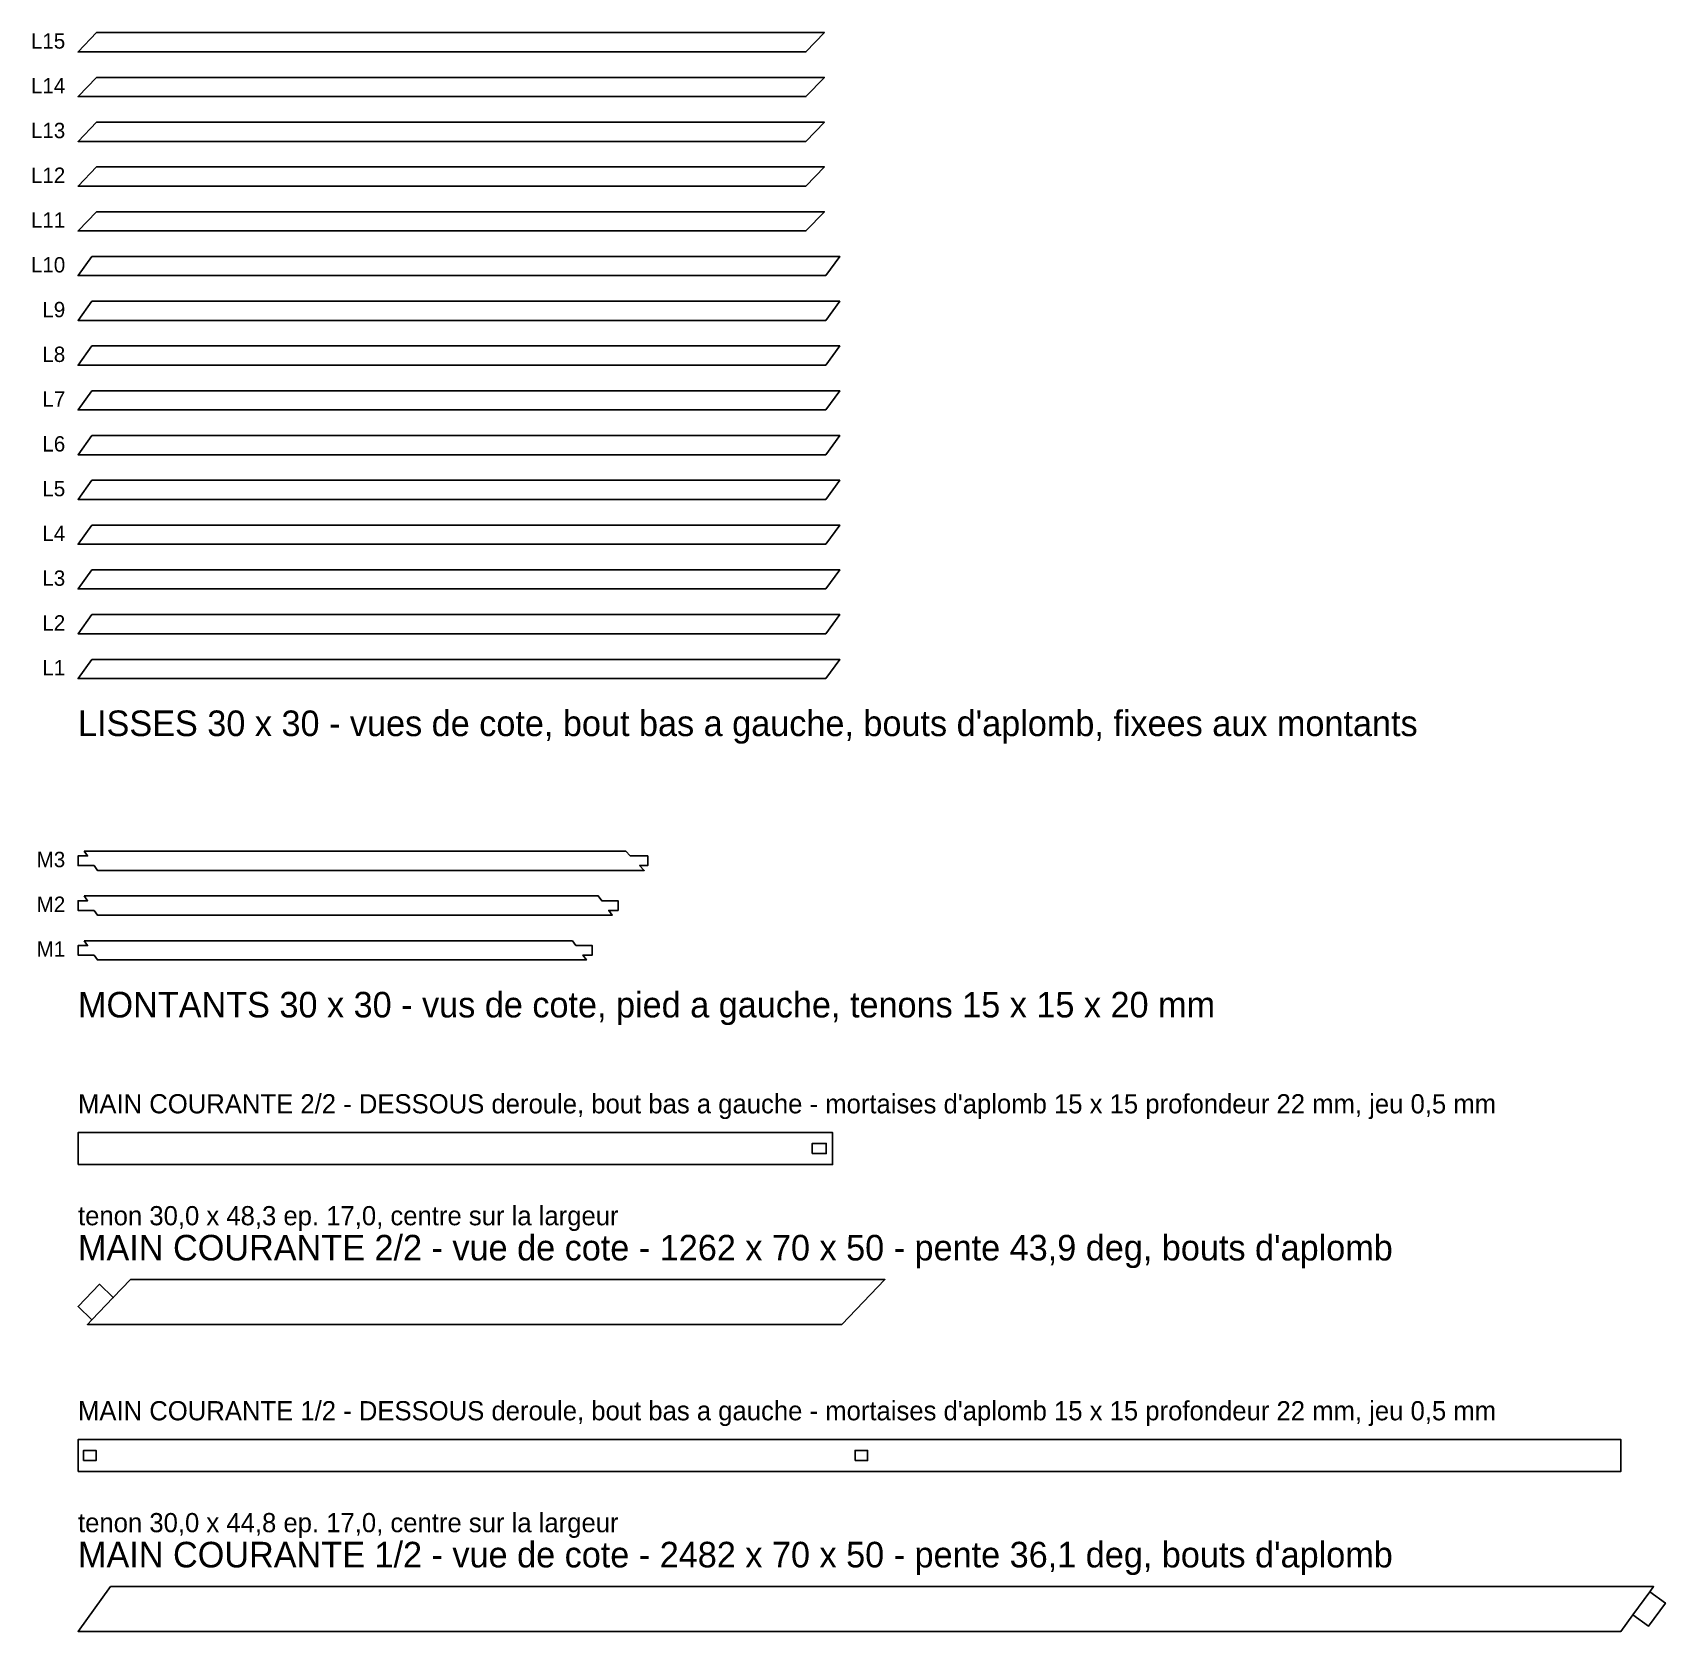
# Model space of a CAD drawing. Header units: millimetres. Extents: x -71 to 2482, y 0 to 2500.
import ezdxf
from ezdxf.enums import TextEntityAlignment as Align

# ---------------------------------------------------------------- set-up
doc = ezdxf.new("R2010")
doc.units = ezdxf.units.MM
for name, color, linetype in [('DECOUPE', 7, 'CONTINUOUS'), ('MORTAISE', 2, 'CONTINUOUS'), ('TENON', 6, 'CONTINUOUS'), ('TEXTE', 3, 'CONTINUOUS')]:
    doc.layers.add(name, color=color, linetype=linetype)

msp = doc.modelspace()

# ---------------------------------------------------------------- linework, layer by layer
at = {"layer": 'DECOUPE'}
for points in [[(28.874, 2500), (1166.982, 2500), (1138.107, 2470), (0, 2470)], [(28.874, 2430), (1166.982, 2430), (1138.107, 2400), (0, 2400)], [(28.874, 2360), (1166.982, 2360), (1138.107, 2330), (0, 2330)], [(28.874, 2290), (1166.982, 2290), (1138.107, 2260), (0, 2260)], [(28.874, 2220), (1166.982, 2220), (1138.107, 2190), (0, 2190)], [(21.856, 2150), (1191.039, 2150), (1169.184, 2120), (0, 2120)], [(21.856, 2080), (1191.039, 2080), (1169.184, 2050), (0, 2050)], [(21.856, 2010), (1191.039, 2010), (1169.184, 1980), (0, 1980)], [(21.856, 1940), (1191.039, 1940), (1169.184, 1910), (0, 1910)], [(21.856, 1870), (1191.039, 1870), (1169.184, 1840), (0, 1840)], [(21.856, 1800), (1191.039, 1800), (1169.184, 1770), (0, 1770)], [(21.856, 1730), (1191.039, 1730), (1169.184, 1700), (0, 1700)], [(21.856, 1660), (1191.039, 1660), (1169.184, 1630), (0, 1630)], [(21.856, 1590), (1191.039, 1590), (1169.184, 1560), (0, 1560)], [(21.856, 1520), (1191.039, 1520), (1169.184, 1490), (0, 1490)], [(9.694, 1220), (14.847, 1212.5), (0, 1212.5), (0, 1197.5), (25.153, 1197.5), (30.306, 1190), (885.263, 1190), (878.044, 1197.5), (890.826, 1197.5), (890.826, 1212.5), (863.607, 1212.5), (856.388, 1220)], [(9.694, 1150), (14.847, 1142.5), (0, 1142.5), (0, 1127.5), (25.153, 1127.5), (30.306, 1120), (835.328, 1120), (829.864, 1127.5), (844.4, 1127.5), (844.4, 1142.5), (818.936, 1142.5), (813.472, 1150)], [(9.694, 1080), (14.847, 1072.5), (0, 1072.5), (0, 1057.5), (25.153, 1057.5), (30.306, 1050), (794.943, 1050), (789.479, 1057.5), (804.015, 1057.5), (804.015, 1072.5), (778.551, 1072.5), (773.087, 1080)], [(0, 730), (1179.746, 730), (1179.746, 780), (0, 780)], [(82.054, 550), (1261.799, 550), (1194.426, 480), (14.68, 480), (21.615, 487.205), (0, 508.009), (33.481, 542.795), (55.096, 521.991)], [(0, 250), (2412.602, 250), (2412.602, 300), (0, 300)], [(50.996, 70), (2463.598, 70), (2457.71, 61.917), (2481.957, 44.253), (2455.607, 8.083), (2431.359, 25.747), (2412.602, 0), (0, 0)]]:
    msp.add_lwpolyline(points, close=True, dxfattribs=at)
at = {"layer": 'MORTAISE'}
for points in [[(1148.017, 747), (1169.836, 747), (1169.836, 763), (1148.017, 763)], [(8.779, 267), (28.338, 267), (28.338, 283), (8.779, 283)], [(1215.08, 267), (1234.639, 267), (1234.639, 283), (1215.08, 283)]]:
    msp.add_lwpolyline(points, close=True, dxfattribs=at)
at = {"layer": 'TENON'}
for points in [[(0, 508.009), (21.615, 487.205), (55.096, 521.991), (33.481, 542.795)], [(2431.359, 25.747), (2455.607, 8.083), (2481.957, 44.253), (2457.71, 61.917)]]:
    msp.add_lwpolyline(points, close=True, dxfattribs=at)

# ---------------------------------------------------------------- texts
at = {"layer": 'TEXTE'}
for s, p in [('L15', (-20, 2475)), ('L14', (-20, 2405)), ('L13', (-20, 2335)), ('L12', (-20, 2265)), ('L11', (-20, 2195)), ('L10', (-20, 2125)), ('L9', (-20, 2055)), ('L8', (-20, 1985)), ('L7', (-20, 1915)), ('L6', (-20, 1845)), ('L5', (-20, 1775)), ('L4', (-20, 1705)), ('L3', (-20, 1635)), ('L2', (-20, 1565)), ('L1', (-20, 1495)), ('M3', (-20, 1195)), ('M2', (-20, 1125)), ('M1', (-20, 1055))]:
    msp.add_text(s, height=24, dxfattribs=at).set_placement(p, align=Align.RIGHT)
for s, height, p in [("LISSES 30 x 30 - vues de cote, bout bas a gauche, bouts d'aplomb, fixees aux montants", 40, (0, 1400)), ('MONTANTS 30 x 30 - vus de cote, pied a gauche, tenons 15 x 15 x 20 mm', 40, (0, 960)), ("MAIN COURANTE 2/2 - DESSOUS deroule, bout bas a gauche - mortaises d'aplomb 15 x 15 profondeur 22 mm, jeu 0,5 mm", 30, (0, 810)), ('tenon 30,0 x 48,3 ep. 17,0, centre sur la largeur', 30, (0, 635)), ("MAIN COURANTE 2/2 - vue de cote - 1262 x 70 x 50 - pente 43,9 deg, bouts d'aplomb", 40, (0, 580)), ("MAIN COURANTE 1/2 - DESSOUS deroule, bout bas a gauche - mortaises d'aplomb 15 x 15 profondeur 22 mm, jeu 0,5 mm", 30, (0, 330)), ('tenon 30,0 x 44,8 ep. 17,0, centre sur la largeur', 30, (0, 155)), ("MAIN COURANTE 1/2 - vue de cote - 2482 x 70 x 50 - pente 36,1 deg, bouts d'aplomb", 40, (0, 100))]:
    msp.add_text(s, height=height, dxfattribs=at).set_placement(p)

doc.saveas('drawing.dxf')
